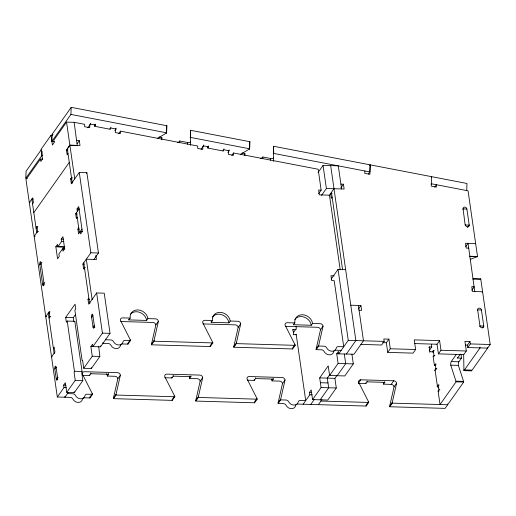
<?xml version="1.0" encoding="UTF-8"?>
<svg xmlns="http://www.w3.org/2000/svg" width="516" height="516" viewBox="0 0 516 516"><rect width="100%" height="100%" fill="white"/><g stroke="black" fill="none" stroke-linecap="round" stroke-linejoin="round"><path stroke-width="0.77" d="M27.264 178.568L25.8 178.291L26.097 171.209L41.254 149.737M25.8 178.291L41.97 155.393L42.138 151.407M54.619 141.855L51.903 141.332L52.193 134.244L71.202 107.334L166.913 125.743L166.616 132.825A2.696 1.296 2.4 0 1 166.268 133.154L157.49 138.346M51.903 141.332L70.911 114.417L71.202 107.334M89.829 124.53L89.7 127.678L84.585 126.697L84.682 124.337L74.156 122.311L66.551 122.118L53.787 140.197L54.135 142.603L52.432 145.015L51.026 135.25L52.548 135.295M87.849 127.8L90.461 124.104L90.494 123.221M110.946 127.155L110.056 129.245L94.718 126.297L94.796 124.524M94.718 126.297L95.608 124.208M110.056 129.245L110.095 128.361M115.429 128.607L115.268 132.541L120.376 133.521L120.473 131.161L197.763 146.034L197.667 148.395L202.775 149.376L202.911 146.228M114.849 130.683L116.023 129.026L116.055 128.142M161.798 139.681L161.889 137.553L159.012 136.998M166.268 133.154L166.565 126.072A2.696 1.296 2.4 0 0 166.913 125.743M179.71 142.771L179.781 140.997L187.45 142.474A2.696 1.296 2.4 0 0 190.662 141.971M187.379 144.241L187.45 142.474M190.456 145.377L190.507 130.677A2.696 1.296 2.4 0 1 190.643 130.309L249.95 141.719L249.66 148.802A2.696 1.296 2.4 0 1 249.305 149.13L240.527 154.323M190.21 137.759A2.696 1.296 2.4 0 1 190.346 137.391L190.643 130.309M201.085 149.324L203.536 145.86L203.568 144.977M224.021 148.911L223.131 151.001L207.793 148.053L207.871 146.28M207.793 148.053L208.683 145.957M223.131 151.001L223.17 150.117M228.504 150.414L228.336 154.349L233.451 155.335L233.548 152.975L318.153 169.248L321.158 190.114L318.604 193.726M227.924 152.439L229.098 150.782L229.136 149.892M244.836 155.658L244.926 153.529L242.049 152.975M249.305 149.13L249.602 142.042A2.696 1.296 2.4 0 0 249.95 141.719M262.747 158.741L262.818 156.974L270.487 158.451A2.696 1.296 2.4 0 0 273.699 157.948M270.416 160.218L270.487 158.451M273.493 161.353L273.545 146.654A2.696 1.296 2.4 0 1 273.68 146.286L370.095 164.836L369.798 171.918L368.308 174.027M273.254 153.736A2.696 1.296 2.4 0 1 273.39 153.368L273.68 146.286M364.883 170.97L364.786 173.331L369.895 174.318L370.288 164.875L466.999 183.477L466.703 190.559M461.188 354.756A9.436 3.206 -88.3 0 0 461.427 358.162L458.872 361.774A2.696 0.916 -88.3 0 0 458.369 365.392L463.562 381.395A2.696 0.916 -88.3 0 1 463.697 382.034L445.089 408.375L389.69 406.75L392.244 403.138A2.69 2.251 35.2 0 1 392.25 402.454L396.598 383.265A2.696 2.258 35.2 0 0 393.714 380.782L360.768 379.808A2.696 2.258 35.2 0 0 358.581 382.15L368.514 401.758A2.696 2.258 35.2 0 1 368.714 402.448L366.16 406.06L297.816 404.06A2.696 2.258 35.2 0 0 295.655 405.595A5.392 4.515 35.2 0 1 291.34 408.666A5.392 4.515 35.2 0 1 286.103 405.312A2.696 2.258 35.2 0 0 283.478 403.635L278.13 403.48L280.685 399.868A2.69 2.251 35.2 0 1 280.691 399.178L285.038 379.989A2.696 2.258 35.2 0 0 282.155 377.506L249.209 376.538A2.696 2.258 35.2 0 0 247.022 378.873L256.955 398.481A2.703 2.258 35.2 0 1 257.161 399.178L254.607 402.79L195.803 401.067L198.357 397.449A2.696 2.258 35.2 0 1 198.363 396.765L202.711 377.577A2.696 2.258 35.2 0 0 199.827 375.087L166.881 374.126A2.696 2.258 35.2 0 0 164.694 376.461L174.627 396.069A2.703 2.258 35.2 0 1 174.827 396.759L172.28 400.377L113.475 398.649A2.696 2.258 35.2 0 1 113.481 397.965L117.829 378.776L120.383 375.158A2.696 2.258 35.2 0 0 117.5 372.675L84.553 371.707A2.696 2.258 35.2 0 0 82.367 374.042L92.299 393.65A2.696 2.258 35.2 0 1 92.499 394.347L89.952 397.959L84.605 397.804A2.696 2.258 35.2 0 0 82.444 399.339A5.392 4.515 35.2 0 1 78.129 402.416A5.392 4.515 35.2 0 1 72.885 399.062A2.696 2.258 35.2 0 0 70.266 397.385L57.321 397.004L25.987 179.562L40.454 159.076L42.731 159.141M113.475 398.649L116.029 395.037A2.696 2.258 35.2 0 1 116.036 394.347L120.383 375.158M341.179 350.383L335.832 350.229A2.696 2.258 35.2 0 0 333.678 351.764A5.392 4.515 35.2 0 1 329.356 354.84A5.392 4.515 35.2 0 1 324.119 351.486A2.696 2.258 35.2 0 0 321.494 349.809L316.153 349.648L318.701 346.036A2.69 2.251 35.2 0 1 318.707 345.346L323.055 326.157A2.696 2.258 35.2 0 0 320.172 323.674L312.567 323.448A9.436 7.895 35.2 0 0 302.479 314.754A9.436 7.895 35.2 0 0 294.829 322.932L287.225 322.706A2.696 2.258 35.2 0 0 285.038 325.041L294.971 344.649A2.703 2.258 35.2 0 1 295.178 345.346L292.624 348.958L233.825 347.236L236.373 343.617A2.696 2.258 35.2 0 1 236.38 342.934L240.727 323.745A2.696 2.258 35.2 0 0 237.844 321.262L230.239 321.036A9.436 7.895 35.2 0 0 220.151 312.341A9.436 7.895 35.2 0 0 212.502 320.513L204.897 320.294A2.696 2.258 35.2 0 0 202.711 322.629L212.644 342.237A2.703 2.258 35.2 0 1 212.85 342.927L210.296 346.546L151.498 344.817A2.696 2.258 35.2 0 1 151.504 344.133L155.845 324.945L158.399 321.326A2.696 2.258 35.2 0 0 155.516 318.843L147.911 318.624A9.436 7.895 35.2 0 0 137.824 309.923A9.436 7.895 35.2 0 0 130.174 318.101L128.897 319.907L146.634 320.43L147.911 318.624M151.498 344.817L154.045 341.205A2.696 2.258 35.2 0 1 154.052 340.515L158.399 321.326M195.803 401.067A2.696 2.258 35.2 0 1 195.809 400.377L200.156 381.189L202.711 377.577M233.825 347.236A2.696 2.258 35.2 0 1 233.832 346.546L238.173 327.357L240.727 323.745M278.13 403.48A2.69 2.251 35.2 0 1 278.137 402.796L282.484 383.607L285.038 379.989M316.153 349.648A2.69 2.251 35.2 0 1 316.16 348.964L320.5 329.776L323.055 326.157M396.598 383.265L394.043 386.877L389.696 406.066L392.25 402.454M51.026 135.25L41.093 149.311L42.506 159.076L40.803 161.489L40.454 159.076M68.022 153.652L67.17 154.858L66.48 150.04L69.886 145.215L80.019 145.486L79.322 140.662L76.787 140.591M32.56 203.872L33.411 202.665L32.714 197.847L29.315 202.665L29.947 202.685M77.194 143.674L79.322 140.662M77.271 145.744L74.156 122.311M33.817 212.598L69.279 162.385M37.823 226.685L36.868 226.659L36.017 227.866L37.442 227.904M72.279 183.702L71.324 183.677L70.634 178.852L71.485 177.652L72.433 177.678M36.868 226.659L37.565 231.484L34.159 236.302L35.114 236.328M71.324 183.677L79.271 172.428L86.875 172.654L98.453 253.001L93.983 259.329M86.378 173.357L86.875 172.654M118.77 133.573L120.473 131.161M77.368 211.399L77.026 208.986L78.722 206.574L82.315 231.484L80.612 233.896L80.264 231.484L82.547 231.549M77.213 217.423L76.362 218.629L75.671 213.805L79.071 208.986M64.887 248.815L62.604 248.751L58.921 253.969L59.263 256.381L57.566 258.793L55.825 246.738L57.528 244.332L57.876 246.738L64.719 246.938M57.876 246.738L61.565 241.52L61.217 239.108L62.92 236.696L64.655 248.751L62.952 251.163L62.604 248.751M81.967 229.072L78.561 233.896L77.871 229.072L78.722 227.866M50.097 311.858L49.143 311.832L45.737 316.65L46.692 316.682M84.553 268.875L83.598 268.849L82.902 264.024L90.848 252.775L79.271 172.428M49.143 311.832L49.839 316.65L48.988 317.856L49.936 317.888M83.598 268.849L84.45 267.643L85.398 267.669M57.321 397.004L63.984 387.561L63.636 385.149L65.338 382.743L66.732 392.386L74.33 392.605L82.844 380.556L81.799 373.326A1.348 0.458 -88.3 0 1 82.057 371.514L74.82 321.294L67.215 321.075L66.364 322.281L65.667 317.456L75.033 304.201L75.723 309.02L74.872 310.226L82.109 360.445A1.348 0.458 -88.3 0 1 82.708 361.052L83.753 368.282L91.358 368.501L99.865 356.453L98.691 346.507M73.833 321.597L73.272 317.682L75.613 314.367M53.387 348.39L54.238 347.184L54.935 352.009L51.529 356.827L52.161 356.846M83.753 368.282L92.261 356.227L90.874 346.584L100.53 346.81L110.031 333.349L104.238 293.178L96.64 292.953L88.694 304.201L87.997 299.383L88.849 298.177M74.498 321.745L74.82 321.294M54.831 369.082A2.019 0.69 -88.3 0 1 55.212 366.366A2.019 0.69 -88.3 0 1 56.109 367.276L57.553 377.319A2.019 0.69 -88.3 0 1 57.179 380.028A2.019 0.69 -88.3 0 1 56.276 379.125L54.831 369.082L56.109 367.276L56.741 367.295M92.848 315.25L91.571 317.056L93.022 327.099A2.019 0.69 -88.3 0 0 93.918 328.008A2.019 0.69 -88.3 0 0 94.293 325.293L92.848 315.25A2.019 0.69 -88.3 0 0 91.951 314.347A2.019 0.69 -88.3 0 0 91.571 317.056L92.203 317.076M94.293 325.293L93.022 327.099L94.918 327.157M90.874 346.584L92.577 344.178L92.925 346.584L102.426 333.13L96.64 292.953M231.845 155.387L233.548 152.975M66.732 392.386L75.239 380.331L74.201 373.1A1.348 0.458 -88.3 0 1 74.452 371.294L67.215 321.075M68.254 392.508L64.919 397.223L64.823 396.52M82.47 375.338L89.603 375.545L90.874 373.739A9.436 7.895 35.2 0 1 90.803 372.984M92.299 393.65L89.745 397.268A2.696 2.258 35.2 0 1 89.952 397.959M130.174 318.101L122.569 317.875A2.696 2.258 35.2 0 0 120.383 320.217L130.316 339.818L127.762 343.437A2.696 2.258 35.2 0 1 127.968 344.127L122.621 343.972A2.696 2.258 35.2 0 0 120.505 345.346M127.968 344.127L130.522 340.515A2.696 2.258 35.2 0 0 130.316 339.818M117.829 378.776A2.696 2.258 35.2 0 0 114.945 376.293L107.341 376.067L108.618 374.261A9.436 7.895 35.2 0 0 108.476 373.5M113.481 397.965L116.036 394.347M151.504 344.133L154.052 340.515M164.798 377.751L171.931 377.964L173.208 376.151A9.436 7.895 35.2 0 1 173.131 375.396M230.239 321.036L228.962 322.842L211.225 322.326L212.502 320.513M318.05 172.499L323.061 165.404L338.27 165.849L341.598 188.953M174.627 396.069L172.073 399.681A2.703 2.258 35.2 0 1 172.28 400.377M212.644 342.237L210.089 345.849A2.703 2.258 35.2 0 1 210.296 346.546M200.156 381.189A2.696 2.258 35.2 0 0 197.273 378.705L189.669 378.48L190.946 376.674A9.436 7.895 35.2 0 0 190.804 375.912M321.539 195.383L326.389 188.508L323.061 165.404M329.137 195.603L333.994 188.727M332.136 197.164L331.285 198.37L330.588 193.552L332.111 193.597M340.882 187.824L343.437 184.206L340.902 184.128M195.809 400.377L198.363 396.765M233.832 346.546L236.38 342.934M369.669 165.436L370.095 164.836M247.603 380.182L254.259 380.376L255.536 378.57A9.436 7.895 35.2 0 1 255.459 377.815M312.567 323.448L311.29 325.261L293.552 324.738L294.829 322.932M292.637 330.014L292.953 329.563L296.12 329.653M293.359 332.652L296.339 328.434L296.042 326.364M331.182 279.091L338.045 269.378L345.649 269.604M293.327 334.839L293.649 334.387L292.953 329.563M295.861 334.91L296.184 334.458L293.649 334.387M256.955 398.481L254.401 402.099A2.703 2.258 35.2 0 1 254.607 402.79M294.971 344.649L292.417 348.268A2.703 2.258 35.2 0 1 292.624 348.958M282.484 383.607A2.696 2.258 35.2 0 0 279.601 381.118L271.997 380.898L273.274 379.092A9.436 7.895 35.2 0 0 273.132 378.331M431.408 176.975L431.621 176.672L431.228 186.115L436.343 187.102L436.439 184.741L434.736 187.147M431.112 184.057L431.324 183.754L468.051 190.823L477.513 256.471A2.696 0.916 -88.3 0 1 477.255 256.716L470.405 259.264M278.137 402.796L280.691 399.178M316.16 348.964L318.707 345.346M358.362 309.123L360.916 305.504L350.777 305.208M303.163 404.215L309.826 394.772L309.484 392.366L311.18 389.954L312.573 399.597L327.776 400.042L336.29 387.987L334.903 378.351L337.142 375.177M312.573 399.597L321.081 387.542L319.694 377.899L328.208 365.85L329.595 375.493L344.804 375.938L353.312 363.883L351.925 354.247M329.595 375.493L338.109 363.438L336.716 353.795L338.419 351.39L338.767 353.795L348.268 340.341L338.045 269.378M327.299 378.125L329.982 374.319M310.761 404.441L314.321 399.403M346.371 354.021L355.872 340.566L330.666 165.63M320.178 399.816L328.686 387.768L327.299 378.125M337.2 375.713L345.707 363.664L344.32 354.021M318.366 404.66L321.926 399.623M462.775 209.38L463.091 208.928A2.019 1.69 35.2 0 1 464.723 207.129A2.019 1.69 35.2 0 1 466.89 208.993L469.212 225.111L467.509 227.524M465.193 225.305L463.084 208.883L466.896 209.045M487.523 347.274L487.646 348.119L467.793 347.539L470.347 343.92L469.999 341.508L464.929 341.36L466.322 351.003L463.768 354.621L438.419 353.879L440.974 350.261L439.587 340.618L414.238 339.876L415.632 349.519L413.077 353.131L387.735 352.389L390.283 348.771L388.896 339.135L383.827 338.986L384.175 341.392L381.621 345.01L360.923 344.404M387.735 352.389L386.342 342.747L388.896 339.135M358.259 382.601L358.581 382.15M358.375 383.201L360.768 379.808M358.685 383.44L365.812 383.652L367.089 381.84A9.449 7.908 35.2 0 1 367.011 381.085M465.709 246.648L468.051 243.333L474.785 291.843M475.442 243.855L475.655 243.558L465.516 243.262L466.212 248.08L468.747 248.157M368.514 401.758L365.96 405.37A2.696 2.258 35.2 0 1 366.16 406.06M394.043 386.877A2.696 2.258 35.2 0 0 391.16 384.394L383.556 384.168L384.833 382.362A9.449 7.908 35.2 0 0 384.697 381.601M391.16 384.394L393.714 380.782M428.893 347.358L429.209 346.907L431.744 346.984L431.402 344.572M429.512 350.145L431.744 346.984M471.747 290.34L474.301 286.722L471.766 286.651L472.463 291.469L482.602 291.766L482.176 292.372M429.589 352.183L429.905 351.731L429.209 346.907M438.419 353.879L437.033 344.237L439.587 340.618M432.227 352.106L433.292 350.596L434.24 350.628M435.814 365.354L434.388 365.315L433.137 356.627L433.988 355.421L433.292 350.596M434.388 365.315L435.24 364.109L436.188 364.135M434.659 370.74L435.936 368.934L435.24 364.109M477.429 310.18L477.642 309.877A2.019 1.69 35.1 0 1 479.28 308.123A2.019 1.69 35.1 0 1 481.441 309.987L483.756 326.06L482.479 327.866M439.2 385.026L438.252 385L438.942 389.825L438.09 391.025L440.038 404.538L456.092 381.814A2.696 0.916 -88.3 0 0 455.957 381.176L450.765 365.167A2.696 0.916 -88.3 0 1 451.268 361.555L456.105 354.698M437.078 386.658L438.252 385M479.635 326.402L479.957 325.951L477.642 309.877L481.441 309.987M461.427 358.162L457.621 358.052L460.375 354.157M467.793 347.539L467.444 345.127L469.999 341.508M480.738 278.853A2.696 0.916 -88.3 0 0 480.512 279.298L472.908 279.072A2.696 0.916 -88.3 0 1 473.133 278.627L480.738 278.853L490.2 344.501L471.598 370.849L463.994 370.623L480.041 347.894L479.919 347.049M77.484 145.441L69.886 145.215L67.325 148.802L72.175 182.47M66.48 150.04L68.002 150.085M70.634 178.852L72.059 178.897M326.389 188.508L344.133 189.024L343.437 184.206M321.158 190.114L318.624 190.036L319.314 194.861L329.453 195.158L340.192 269.687M33.134 199.086L31.869 199.047L36.713 232.684L37.346 232.703M77.026 208.986L79.303 209.051M465.406 225.002L469.212 225.111M75.671 213.805L77.187 213.85M77.871 229.072L79.387 229.117M37.565 231.484L38.513 231.51M61.217 239.108L63.5 239.172M61.565 241.52L63.849 241.585M477.513 256.471L469.908 256.252A2.696 0.916 -88.3 0 1 469.65 256.497L477.255 256.716M55.825 246.738L63.429 246.964L63.758 249.222M90.848 252.775L98.453 253.001M42.009 262.844L41.054 262.818A2.019 0.69 -88.3 0 0 40.158 261.915A2.019 0.69 -88.3 0 0 39.777 264.624L42.673 284.716A2.019 0.69 -88.3 0 0 43.57 285.619A2.019 0.69 -88.3 0 0 43.95 282.903L41.054 262.818L39.777 264.624L40.732 264.656M82.902 264.024L84.334 264.069M334.091 275.821L330.969 275.731L331.665 280.556L334.2 280.627L343.733 346.765L338.386 346.61A2.696 2.258 35.2 0 0 336.226 348.145A5.392 4.515 35.2 0 1 331.911 351.222A5.392 4.515 35.2 0 1 326.673 347.868A2.696 2.258 35.2 0 0 324.048 346.191L318.701 346.036M44.898 282.936L43.95 282.903L42.673 284.716L44.195 284.755M92.732 299.403L92.1 299.383L86.307 259.206L96.447 259.503L95.853 255.368M87.997 299.383L89.52 299.428M359.078 310.251L361.613 310.329L360.916 305.504M90.177 303.015L89.545 302.995L83.753 262.818M49.562 313.077L48.291 313.038L54.083 353.215L54.715 353.228M49.839 316.65L50.787 316.682M65.667 317.456L73.272 317.682M120.699 321.513L152.962 322.461A2.696 2.258 35.2 0 1 155.845 324.945M203.027 323.925L235.29 324.874A2.696 2.258 35.2 0 1 238.173 327.357M285.354 326.344L317.617 327.292A2.696 2.258 35.2 0 1 320.5 329.776M102.426 333.13L110.031 333.349M348.268 340.341L384.175 341.392M470.347 343.92L490.2 344.501M382.724 342.643L386.342 342.747M414.858 343.585L437.033 344.237M465.271 345.062L467.444 345.127M130.522 340.515L125.175 340.36A2.696 2.258 35.2 0 0 123.014 341.895A5.392 4.515 35.2 0 1 118.699 344.965A5.392 4.515 35.2 0 1 113.456 341.611A2.696 2.258 35.2 0 0 110.837 339.934L105.49 339.78L105.393 339.077M154.045 341.205L212.85 342.927M236.373 343.617L295.178 345.346M390.283 348.771L415.632 349.519M440.974 350.261L466.322 351.003M429.905 351.731L433.866 351.848M433.988 355.421L434.936 355.447M336.716 353.795L353.97 354.247L363.477 340.786L358.381 305.433M433.137 356.627L434.085 356.653M451.268 361.555L458.872 361.774M450.765 365.167L458.369 365.392M92.261 356.227L99.865 356.453M338.109 363.438L353.312 363.883M435.936 368.934L436.884 368.959M463.658 354.215L463.929 369.882L471.534 370.107A2.696 0.916 -88.3 0 0 471.598 370.849M455.957 381.176L463.562 381.395M456.092 381.814L463.697 382.034M319.694 377.899L334.903 378.351M74.452 371.294L82.057 371.514M90.874 373.739L108.618 374.261M173.208 376.151L190.946 376.674M255.536 378.57L273.274 379.092M367.089 381.84L384.833 382.362M320.391 382.724L327.995 382.943M58.192 377.338L57.553 377.319L56.276 379.125L57.792 379.17M438.942 389.825L439.896 389.851M75.239 380.331L82.844 380.556M321.081 387.542L336.29 387.987M438.09 391.025L439.045 391.057M63.636 385.149L65.919 385.22M309.484 392.366L311.761 392.431M63.984 387.561L66.267 387.632M309.826 394.772L312.109 394.843M92.499 394.347L87.159 394.185A2.696 2.258 35.2 0 0 84.998 395.727A5.392 4.515 35.2 0 1 80.683 398.797A5.392 4.515 35.2 0 1 75.439 395.443A2.696 2.258 35.2 0 0 72.821 393.766L67.473 393.611L67.37 392.908M116.029 395.037L174.834 396.759M198.357 397.449L257.161 399.178M280.685 399.868L286.032 400.023A2.696 2.258 35.2 0 1 288.65 401.7A5.392 4.515 35.2 0 0 293.894 405.054A5.392 4.515 35.2 0 0 298.209 401.977A2.696 2.258 35.2 0 1 300.37 400.442L305.717 400.597L296.184 334.458M320.92 401.048L368.714 402.448M392.244 403.138L447.643 404.763L447.52 403.918M70.911 114.417L166.616 132.825M190.346 137.391L249.66 148.802M273.39 153.368L369.798 171.918M90.461 124.104L95.57 125.091M110.908 128.039L116.023 129.026M203.536 145.86L208.645 146.847M223.983 149.795L229.098 150.782M52.193 134.244L53.103 134.418M41.97 155.393L42.88 155.568M331.44 192.345L342.592 269.733M102.839 342.695L102.936 343.398L108.283 343.553A2.696 2.258 35.2 0 1 110.908 345.23A5.392 4.515 35.2 0 0 116.145 348.584A5.392 4.515 35.2 0 0 120.46 345.507M100.394 345.907L100.53 346.81M66.551 122.118L74.73 178.852M76.516 212.605L79.412 232.69M91.222 367.598L91.358 368.501M74.201 391.702L74.33 392.605M273.545 146.654L273.744 152.884M190.507 130.677L190.662 135.527M293.552 324.738A9.436 7.895 35.2 0 1 293.475 323.983M294.765 319.481A9.436 7.895 35.2 0 1 304.24 317.134A9.436 7.895 35.2 0 1 311.29 325.261M128.897 319.907A9.436 7.895 35.2 0 1 128.819 319.152M130.632 314.018A9.436 7.895 35.2 0 1 140.036 312.47A9.436 7.895 35.2 0 1 146.634 320.43M211.225 322.326A9.436 7.895 35.2 0 1 211.147 321.565M212.437 317.063A9.436 7.895 35.2 0 1 221.912 314.721A9.436 7.895 35.2 0 1 228.962 322.842M463.994 370.623A2.696 0.916 -88.3 0 1 463.929 369.882M436.272 368.424A2.019 1.69 35.3 0 0 435.085 370.133L437.4 386.207A2.019 1.69 35.1 0 0 438.813 387.909M457.621 358.052A9.436 3.206 -88.3 0 1 457.524 357.272M254.259 380.376A9.436 7.895 35.2 0 1 254.182 379.621M271.629 379.357A9.436 7.895 35.2 0 1 271.997 380.898M171.931 377.964A9.436 7.895 35.2 0 1 171.854 377.202M189.301 376.944A9.436 7.895 35.2 0 1 189.669 378.48M89.603 375.545A9.436 7.895 35.2 0 1 89.526 374.79M106.664 373.739A9.436 7.895 35.2 0 1 107.341 376.067M365.805 383.652A9.449 7.908 35.2 0 1 365.734 382.891M383.195 382.627A9.449 7.908 35.2 0 1 383.569 384.168M389.69 406.75A2.69 2.251 35.2 0 1 389.696 406.066M469.205 225.06A2.019 1.69 35.2 0 1 467.56 226.814A2.019 1.69 35.2 0 1 465.4 224.95M262.818 156.974A9.436 4.541 2.4 0 1 260.451 158.715M244.694 153.916A9.436 4.541 2.4 0 1 244.926 153.529M179.781 140.997A9.436 4.541 2.4 0 1 177.414 142.745M161.656 137.94A9.436 4.541 2.4 0 1 161.889 137.553M483.756 326.06L479.957 325.951A2.019 1.69 35.3 0 0 482.118 327.808A2.019 1.69 35.3 0 0 483.756 326.06"/></g></svg>
